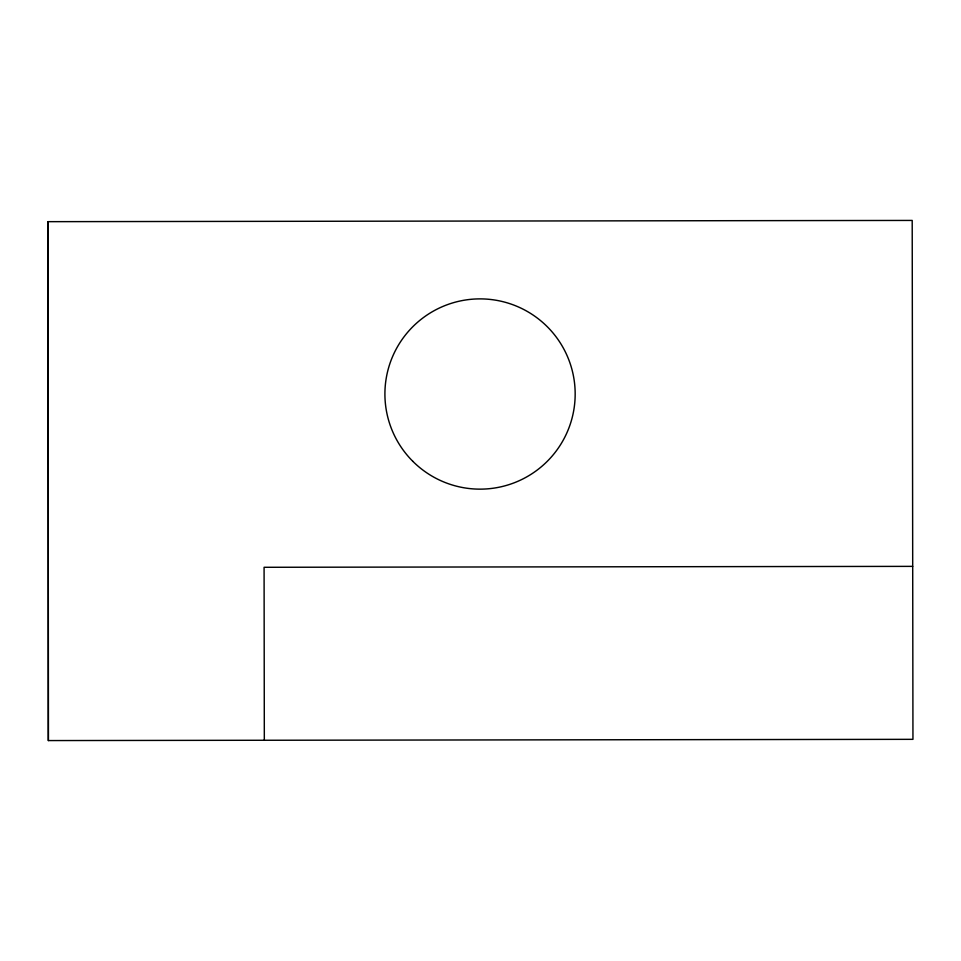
<?xml version="1.0" encoding="UTF-8"?>
<svg xmlns="http://www.w3.org/2000/svg" width="961" height="961" viewBox="0 0 961 961"><rect width="100%" height="100%" fill="white"/><g stroke="black" fill="none" stroke-linecap="round" stroke-linejoin="round"><path stroke-width="1.44" d="M48.05 221.667L912.205 220.429L912.95 739.333L48.362 740.571L48.11 221.667L48.362 740.571M912.698 566.365L264.083 567.29L264.323 740.258M412.87 461.376A95.127 95.127 0 0 0 571.963 418.503A95.127 95.127 0 0 0 455.286 302.162A95.127 95.127 0 0 0 412.87 461.376"/></g></svg>
